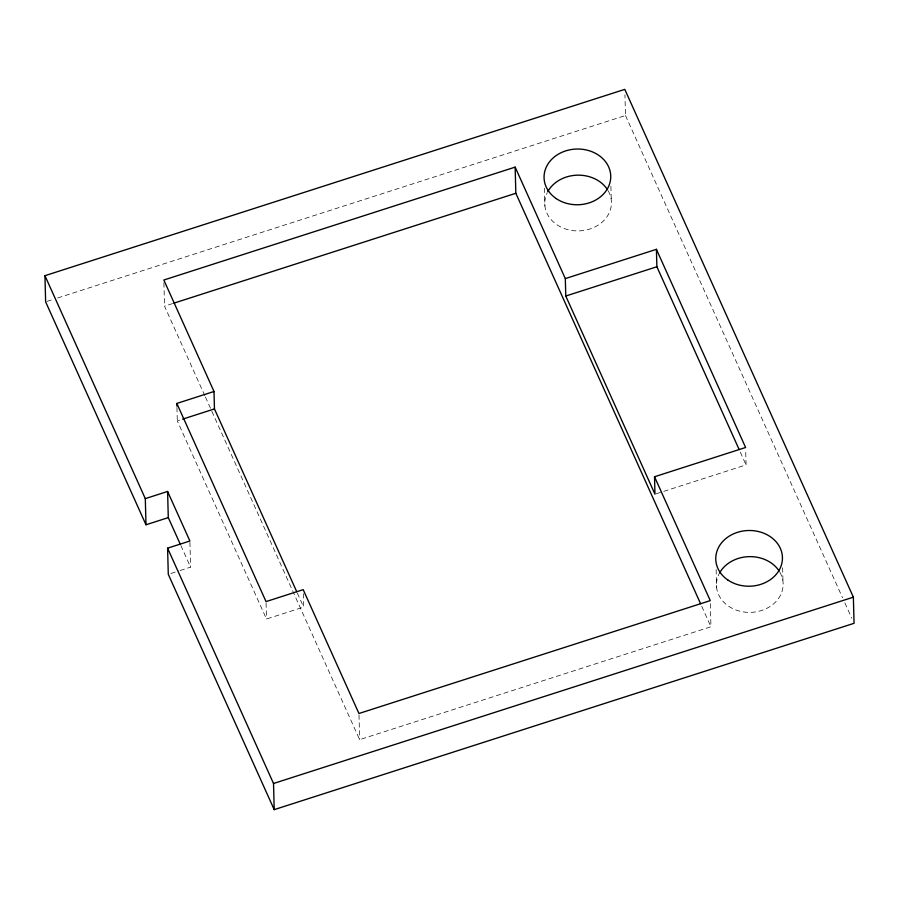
<?xml version="1.0" encoding="UTF-8"?>
<svg xmlns="http://www.w3.org/2000/svg" width="899" height="899" viewBox="0 0 899 899"><rect width="100%" height="100%" fill="white"/><g stroke="black" fill="none" stroke-linecap="round" stroke-linejoin="round"><path stroke-width="0.67" stroke-dasharray="4.5 3.37" d="M46.973 301.412L52.311 299.693M57.66 297.974L625.479 115.51L624.94 94.867M204.815 395.672L164.517 306.166L172.541 303.592M303.3 593.677L303.648 607.083L266.497 619.029L177.294 420.867L182.609 419.159M170.9 573.472L178.777 570.944M180.092 570.528L190.577 567.145L189.936 542.378M656.292 493.765L746.069 464.918L745.687 450.174M205.388 396.953L359.634 739.652L710.952 626.76L710.3 601.993M625.479 115.51L842.532 597.723M844.835 602.836L851.746 618.186M740.315 452.13L746.069 464.918M701.737 606.297L710.952 626.76M297.322 593.025L303.648 607.083M180.868 545.558L190.577 567.145M782.624 567.786L782.984 581.552M716.132 569.573L716.604 587.463M610.915 186.318L611.275 200.084M544.434 188.116L544.895 206.006M358.993 714.885L359.634 739.652M266.07 602.937L266.497 619.029M176.946 407.461L177.294 420.867M163.91 282.769L164.517 306.166M779.883 572.247A33.353 27.869 -1.5 0 1 750.834 612.365A33.353 27.869 -1.5 0 1 718.863 574.326M608.174 190.779A33.353 27.869 -1.5 0 1 579.125 230.897A33.353 27.869 -1.5 0 1 547.165 192.858"/><path stroke-width="1.35" d="M145.986 524.78L45.635 301.839L44.95 275.69L624.794 89.361L853.365 597.161L854.05 623.31L274.206 809.639L168.282 574.315L167.596 548.165L189.903 541.007L167.596 491.461L145.301 498.63L145.986 524.78L168.282 517.61L167.596 491.461M565.314 278.6L656.416 249.326L745.608 447.488L654.517 476.762L654.978 494.192L565.774 296.029L565.314 278.6L515.149 167.124L163.832 280.016L214.007 391.492L214.456 408.921L296.749 591.744M173.867 303.165L515.835 193.274L515.149 167.124M176.912 406.112L176.845 403.437L214.007 391.492M182.609 419.159L214.456 408.921M565.774 296.029L656.877 266.756L656.416 249.326M274.206 809.639L273.521 783.49L853.365 597.161M656.877 266.756L739.158 449.579M654.517 476.762L710.266 600.611L358.948 713.503L303.188 589.654L266.037 601.6L176.845 403.437M515.835 193.274L700.591 603.746M168.282 517.61L180.294 544.288M44.95 275.69L145.301 498.63M167.596 548.165L273.521 783.49M719.436 573.214A33.353 27.869 -1.5 0 1 748.743 556.65A33.353 27.869 -1.5 0 1 779.219 571.168M547.727 191.745A33.353 27.869 -1.5 0 1 577.034 175.181A33.353 27.869 -1.5 0 1 607.51 189.7M727.92 580.057A33.353 27.869 -1.5 0 0 781.995 562.673A33.353 27.869 -1.5 0 0 737.405 532.354A33.353 27.869 -1.5 0 0 727.92 580.057M556.223 198.589A33.353 27.869 -1.5 0 0 610.297 181.205A33.353 27.869 -1.5 0 0 565.696 150.886A33.353 27.869 -1.5 0 0 556.223 198.589"/></g></svg>
